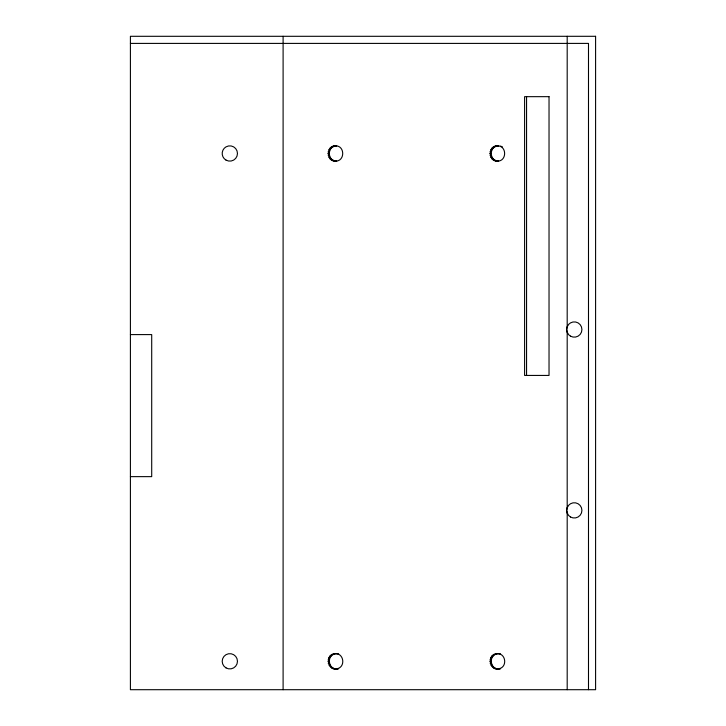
<?xml version="1.0" encoding="UTF-8"?>
<svg xmlns="http://www.w3.org/2000/svg" width="726" height="726" viewBox="0 0 726 726"><rect width="100%" height="100%" fill="white"/><g stroke="black" fill="none" stroke-linecap="round" stroke-linejoin="round"><path stroke-width="1.09" d="M333.515 160.863L336.71 161.118C325.529 162.851 325.529 144.12 336.71 145.853L333.515 146.107M334.768 160.863C327.544 159.185 327.544 147.786 334.768 146.107M335.457 668.927L338.652 668.664C326.8 672.866 324.041 652.166 336.71 653.654L333.515 653.917M336.71 668.927C328.216 669.236 326.519 655.814 334.768 653.917M495.431 160.863L498.626 161.118C487.445 162.851 487.445 144.12 498.626 145.853L495.431 146.107M496.684 160.863C489.46 159.185 489.46 147.786 496.684 146.107M497.374 668.927L500.568 668.664C488.716 672.866 485.966 652.166 498.626 653.654L495.431 653.917M498.626 668.927C490.132 669.236 488.435 655.814 496.684 653.917M567.678 333.343L566.652 329.522L567.678 325.702M567.678 514.189L566.652 510.369L567.678 506.548M337.399 668.664C345.649 666.767 343.952 653.346 335.457 653.654M499.316 668.664C507.565 666.767 505.868 653.346 497.374 653.654M335.457 161.118C345.122 161.417 345.122 145.554 335.457 145.853M497.374 161.118C507.038 161.417 507.038 145.554 497.374 145.853M130.408 43.406L588.496 43.406L588.496 689.7M331.709 146.87L332.953 146.87M493.626 146.87L494.878 146.87M330.149 148.086L331.401 148.086M492.074 148.086L493.317 148.086M328.96 149.665L330.212 149.665M490.876 149.665L492.128 149.665M328.206 151.507L329.459 151.507M490.132 151.507L491.375 151.507M327.952 153.485L329.205 153.485M489.868 153.485L491.121 153.485M328.206 155.464L329.459 155.464M490.132 155.464L491.375 155.464M328.96 157.306L330.212 157.306M490.876 157.306L492.128 157.306M330.149 158.885L331.401 158.885M492.074 158.885L493.317 158.885M331.709 160.101L332.953 160.101M493.626 160.101L494.878 160.101M130.408 334.595L151.707 334.595L151.707 476.637L130.408 476.637M337.399 653.917L338.652 653.917M499.316 653.917L500.568 653.917M331.709 654.68L332.953 654.68M493.626 654.68L494.878 654.68M330.149 655.896L331.401 655.896M492.074 655.896L493.317 655.896M328.96 657.475L330.212 657.475M490.876 657.475L492.128 657.475M328.206 659.317L329.459 659.317M490.132 659.317L491.375 659.317M327.952 661.295L329.205 661.295M489.868 661.295L491.121 661.295M328.206 663.265L329.459 663.265M490.132 663.265L491.375 663.265M328.96 665.107L330.212 665.107M490.876 665.107L492.128 665.107M330.149 666.686L331.401 666.686M492.074 666.686L493.317 666.686M331.709 667.902L332.953 667.902M493.626 667.902L494.878 667.902M333.515 668.664L334.768 668.664M495.431 668.664L496.684 668.664M500.568 146.107L502.383 146.87M567.188 36.3L567.188 326.891M567.188 332.154L567.188 507.737M567.188 513.001L567.188 689.7M526.559 96.667L526.559 375.433M283.104 36.3L283.104 689.7M595.592 36.3L130.408 36.3L130.408 689.7L595.592 689.7L595.592 36.3M549.028 96.667L524.599 96.667L524.599 375.433L549.028 375.433L549.028 96.667M570.473 336.138A7.632 7.632 0 0 0 581.925 329.522A7.632 7.632 0 0 0 570.473 322.907A7.632 7.632 0 0 0 570.473 336.138M570.473 516.985A7.632 7.632 0 0 0 581.925 510.369A7.632 7.632 0 0 0 570.473 503.762A7.632 7.632 0 0 0 570.473 516.985M226.013 667.902A7.632 7.632 0 0 0 237.466 661.295A7.632 7.632 0 0 0 226.013 654.68A7.632 7.632 0 0 0 226.013 667.902M226.013 160.101A7.632 7.632 0 0 0 237.466 153.485A7.632 7.632 0 0 0 226.013 146.87A7.632 7.632 0 0 0 226.013 160.101"/></g></svg>
